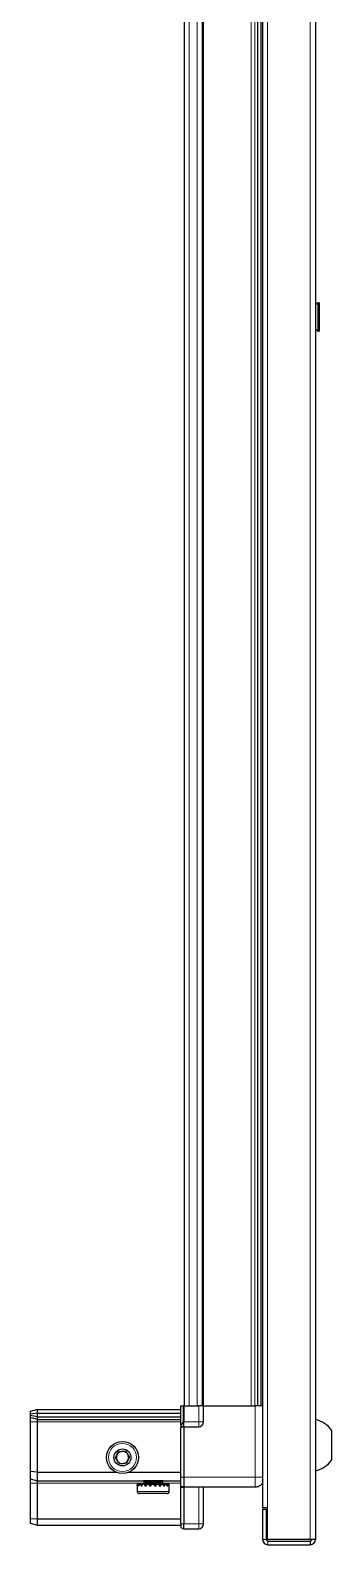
# Model space of a CAD drawing. Header units: millimetres. Extents: x 1132 to 6213, y -494 to 2180.
# Drawn here: x 4197 to 4320, y 948 to 1564 of the extents above; entities that cross this region are included whole.
import ezdxf

# ---------------------------------------------------------------- set-up
doc = ezdxf.new("R2010")
doc.units = ezdxf.units.MM

msp = doc.modelspace()

# ---------------------------------------------------------------- linework, layer by layer
at = {"color": 8, "linetype": 'Continuous', "lineweight": 18}
for p, q in [((4311.03, 1944.5), (4311.03, 949.7)), ((4293.63, 1931.6), (4293.63, 962.6)), ((4261.78, 1890.1), (4261.78, 1004.1)), ((4264.98, 1890.1), (4264.98, 1004.1)), ((4267.63, 1890.1), (4267.63, 1004.1)), ((4287.04, 1004.1), (4287.04, 1890.1)), ((4288.45, 1890.1), (4288.45, 1004.1)), ((4290.9, 1004.1), (4290.9, 1890.1)), ((4259.63, 1004.1), (4259.3, 1004.1)), ((4265.63, 1004.1), (4265.63, 997.6)), ((4288.63, 1004.1), (4288.63, 975.1)), ((4200.13, 997.6), (4197.13, 997.6)), ((4200.13, 997.6), (4258.43, 997.6)), ((4259.63, 995.4), (4258.43, 995.4)), ((4259.63, 997.6), (4259.3, 997.6)), ((4259.63, 997.6), (4265.63, 997.6)), ((4267.63, 997.6), (4265.63, 997.6)), ((4265.63, 997.6), (4265.63, 995.6)), ((4259.63, 975.1), (4258.43, 975.1)), ((4259.63, 975.1), (4288.63, 975.1)), ((4197.13, 972.6), (4200.13, 972.6)), ((4200.13, 972.6), (4243.13, 972.6)), ((4253.63, 969.2), (4240.63, 969.2)), ((4251.13, 972.6), (4258.43, 972.6)), ((4259.63, 970.9), (4258.43, 970.9)), ((4265.63, 971.1), (4265.63, 956.1)), ((4259.63, 956.1), (4258.43, 956.1)), ((4259.63, 956.1), (4265.63, 956.1)), ((4265.63, 956.1), (4267.63, 956.1)), ((4265.63, 956.1), (4265.63, 954.1)), ((4293.13, 949.7), (4291.63, 949.7)), ((4293.73, 949.1), (4293.73, 947.6))]:
    msp.add_line(p, q, dxfattribs=at)
at = {"color": 7, "linetype": 'Continuous', "lineweight": 25}
for p, q in [((4313.13, 1944.5), (4313.13, 949.7)), ((4291.53, 1931.6), (4291.53, 962.6)), ((4259.78, 1890.1), (4259.78, 1004.1)), ((4266.98, 1890.1), (4266.98, 1004.1)), ((4289.66, 1004.1), (4289.66, 1890.1)), ((4289.69, 1004.1), (4289.69, 1890.1)), ((4291.48, 1890.1), (4291.48, 1004.1)), ((4314.12, 1452.89), (4313.13, 1451.9)), ((4314.63, 1452.89), (4314.12, 1452.89)), ((4314.12, 1452.89), (4314.12, 1441.32)), ((4314.63, 1452.89), (4314.63, 1441.32)), ((4313.13, 1442.3), (4314.12, 1441.32)), ((4314.12, 1441.32), (4314.63, 1441.32)), ((4200.13, 1002.6), (4197.13, 1001.8)), ((4197.13, 1001.8), (4197.13, 1000.65)), ((4200.13, 1001.1), (4197.13, 1000.65)), ((4197.13, 1000.65), (4197.13, 1000.15)), ((4200.13, 999.6), (4197.13, 1000.15)), ((4197.13, 1000.15), (4197.13, 999.41)), ((4200.13, 998.6), (4197.13, 999.41)), ((4197.13, 999.41), (4197.13, 997.6)), ((4200.13, 1001.1), (4200.13, 1002.6)), ((4200.13, 1002.6), (4258.43, 1002.6)), ((4200.13, 999.6), (4200.13, 1001.1)), ((4200.13, 1001.1), (4258.43, 1001.1)), ((4200.13, 999.6), (4258.43, 999.6)), ((4200.13, 998.6), (4200.13, 999.6)), ((4200.13, 998.6), (4258.43, 998.6)), ((4200.13, 997.6), (4200.13, 998.6)), ((4258.43, 996.28), (4258.43, 1004.1)), ((4258.43, 1004.1), (4259.3, 1004.1)), ((4259.3, 1004.1), (4259.3, 1004.1)), ((4259.3, 1004.1), (4259.3, 997.6)), ((4259.63, 1004.1), (4259.3, 1004.1)), ((4259.63, 1004.1), (4259.63, 997.6)), ((4259.63, 1004.1), (4259.63, 1004.1)), ((4259.63, 1004.1), (4259.63, 997.6)), ((4259.63, 1004.1), (4265.63, 1004.1)), ((4267.63, 1004.1), (4265.63, 1004.1)), ((4267.63, 997.6), (4267.63, 1004.1)), ((4267.63, 1004.1), (4288.63, 1004.1)), ((4197.13, 997.6), (4197.13, 977.44)), ((4200.13, 977.1), (4200.13, 997.6)), ((4258.43, 996.28), (4258.43, 995.6)), ((4259.63, 995.6), (4258.43, 995.6)), ((4258.43, 995.4), (4258.43, 995.6)), ((4258.43, 975.1), (4258.43, 995.4)), ((4259.63, 995.6), (4259.63, 997.6)), ((4259.63, 995.6), (4259.63, 995.4)), ((4259.63, 995.6), (4265.63, 995.6)), ((4259.63, 995.4), (4259.63, 975.1)), ((4319.73, 982.1), (4319.73, 994.1)), ((4200.13, 977.1), (4197.13, 977.44)), ((4197.13, 977.44), (4197.13, 974.41)), ((4197.13, 974.41), (4200.13, 973.6)), ((4197.13, 974.41), (4197.13, 972.6)), ((4200.13, 977.1), (4232.13, 977.1)), ((4200.13, 973.6), (4200.13, 977.1)), ((4200.13, 973.6), (4258.43, 973.6)), ((4200.13, 972.6), (4200.13, 973.6)), ((4237.13, 977.1), (4258.43, 977.1)), ((4243.13, 973.6), (4243.13, 973.57)), ((4243.13, 973.57), (4243.82, 973.09)), ((4251.13, 973.57), (4243.13, 973.57)), ((4250.44, 973.09), (4251.13, 973.57)), ((4251.13, 973.57), (4251.13, 973.6)), ((4258.43, 971.1), (4258.43, 975.1)), ((4259.63, 975.1), (4259.63, 971.1)), ((4197.13, 972.6), (4197.13, 958.26)), ((4200.13, 958.1), (4200.13, 972.6)), ((4240.63, 972.1), (4240.63, 969.2)), ((4240.65, 972.1), (4240.63, 972.1)), ((4240.65, 971.6), (4240.65, 972.1)), ((4240.75, 972.1), (4240.65, 972.1)), ((4240.65, 971.6), (4240.75, 971.6)), ((4240.75, 971.6), (4240.75, 972.1)), ((4241.12, 972.1), (4240.75, 972.1)), ((4241.12, 971.6), (4241.12, 972.1)), ((4241.44, 972.1), (4241.12, 972.1)), ((4241.12, 971.6), (4241.44, 971.6)), ((4252.83, 968.4), (4241.43, 968.4)), ((4241.44, 971.6), (4241.44, 972.1)), ((4242.18, 972.1), (4241.44, 972.1)), ((4242.18, 971.6), (4242.18, 972.1)), ((4242.69, 972.1), (4242.18, 972.1)), ((4242.18, 971.6), (4242.69, 971.6)), ((4242.69, 971.6), (4242.69, 972.1)), ((4243.72, 972.1), (4242.69, 972.1)), ((4242.73, 972.2), (4242.73, 972.1)), ((4251.53, 972.2), (4242.73, 972.2)), ((4243.82, 973.09), (4243.13, 972.6)), ((4251.13, 972.6), (4243.13, 972.6)), ((4243.72, 971.6), (4243.72, 972.1)), ((4244.37, 972.1), (4243.72, 972.1)), ((4243.72, 971.6), (4244.37, 971.6)), ((4250.44, 973.09), (4243.82, 973.09)), ((4244.37, 971.6), (4244.37, 972.1)), ((4245.6, 972.1), (4244.37, 972.1)), ((4245.6, 971.6), (4245.6, 972.1)), ((4246.09, 972.1), (4245.6, 972.1)), ((4245.6, 971.6), (4246.33, 971.6)), ((4246.09, 971.6), (4246.09, 972.1)), ((4246.33, 971.6), (4246.33, 972.1)), ((4247.63, 972.1), (4246.33, 972.1)), ((4247.63, 971.6), (4247.63, 972.1)), ((4247.63, 971.6), (4248.36, 971.6)), ((4247.96, 971.6), (4247.96, 972.1)), ((4248.36, 972.1), (4247.96, 972.1)), ((4248.36, 971.6), (4248.36, 972.1)), ((4249.6, 972.1), (4248.36, 972.1)), ((4249.6, 971.6), (4249.6, 972.1)), ((4250.27, 972.1), (4249.6, 972.1)), ((4249.6, 971.6), (4250.27, 971.6)), ((4250.27, 971.6), (4250.27, 972.1)), ((4251.34, 972.1), (4250.27, 972.1)), ((4251.13, 972.6), (4250.44, 973.09)), ((4251.34, 971.6), (4251.34, 972.1)), ((4251.88, 972.1), (4251.34, 972.1)), ((4251.34, 971.6), (4251.88, 971.6)), ((4251.53, 972.1), (4251.53, 972.2)), ((4251.88, 971.6), (4251.88, 972.1)), ((4252.67, 972.1), (4251.88, 972.1)), ((4252.67, 971.6), (4252.67, 972.1)), ((4253.02, 972.1), (4252.67, 972.1)), ((4252.67, 971.6), (4253.02, 971.6)), ((4253.02, 971.6), (4253.02, 972.1)), ((4253.45, 972.1), (4253.02, 972.1)), ((4253.45, 971.6), (4253.45, 972.1)), ((4253.58, 972.1), (4253.45, 972.1)), ((4253.45, 971.6), (4253.58, 971.6)), ((4253.58, 971.6), (4253.58, 972.1)), ((4253.63, 972.1), (4253.58, 972.1)), ((4253.63, 969.2), (4253.63, 972.1)), ((4259.63, 971.1), (4258.43, 971.1)), ((4258.43, 970.9), (4258.43, 971.1)), ((4258.43, 956.1), (4258.43, 970.9)), ((4259.63, 971.1), (4259.63, 970.9)), ((4259.63, 971.1), (4288.63, 971.1)), ((4259.63, 970.9), (4259.63, 956.1)), ((4259.63, 970.9), (4259.63, 956.1)), ((4267.63, 956.1), (4267.63, 971.1)), ((4293.63, 962.6), (4291.53, 962.6)), ((4291.63, 962.1), (4293.13, 962.1)), ((4291.63, 962.1), (4291.63, 949.7)), ((4293.13, 962.1), (4293.13, 949.7)), ((4293.63, 949.7), (4293.63, 962.6)), ((4197.13, 958.26), (4200.13, 958.1)), ((4197.13, 958.26), (4197.13, 956.41)), ((4197.13, 956.41), (4200.13, 955.6)), ((4200.13, 958.1), (4258.43, 958.1)), ((4200.13, 955.6), (4200.13, 958.1)), ((4200.13, 955.6), (4258.43, 955.6)), ((4258.43, 956.1), (4258.43, 954.6)), ((4259.63, 954.1), (4259.63, 956.1)), ((4258.43, 954.6), (4259.3, 954.1)), ((4259.63, 954.1), (4259.3, 954.1)), ((4259.63, 954.1), (4265.63, 954.1)), ((4311.03, 949.7), (4293.63, 949.7)), ((4293.73, 949.1), (4311.03, 949.1)), ((4313.13, 949.7), (4311.03, 949.7)), ((4311.03, 949.1), (4311.03, 947.6)), ((4293.73, 947.6), (4311.03, 947.6))]:
    msp.add_line(p, q, dxfattribs=at)
for radius in [6.5, 3.46]:
    msp.add_circle((4234.63, 983.1), radius, dxfattribs=at)
at = {"color": 8, "linetype": 'Continuous', "lineweight": 18}
msp.add_circle((4234.63, 983.1), 5.7, dxfattribs=at)
at = {"color": 7, "linetype": 'Continuous', "lineweight": 25}
for centre, radius, start, end in [((4310.11, 987.08), 11.91, 36.1266, 75.29965), ((4265.63, 997.6), 2, 270, 0), ((4234.63, 983.1), 2.5, 155.91157, 215.91157), ((4234.63, 983.1), 2.5, 95.91157, 155.91157), ((4234.63, 983.1), 2.5, 215.91157, 275.91157), ((4234.63, 983.1), 2.5, 35.91157, 95.91157), ((4234.63, 983.1), 2.5, 275.91157, 335.91157), ((4234.63, 983.1), 2.5, 335.91157, 35.91157), ((4310.11, 989.13), 11.91, 284.70035, 323.8734), ((4241.43, 969.2), 0.8, 180, 270), ((4242.73, 972.6), 0.4, 270, 360), ((4251.53, 972.6), 0.4, 180, 270), ((4252.83, 969.2), 0.8, 270, 0), ((4265.63, 956.1), 2, 270, 0), ((4293.73, 949.7), 2.1, 180, 270), ((4293.73, 949.7), 0.6, 180, 270), ((4311.03, 949.7), 2.1, 270, 0), ((4311.03, 949.7), 0.6, 270, 0)]:
    msp.add_arc(centre, radius, start, end, dxfattribs=at)
msp.add_ellipse((4255.83, 997.6), major_axis=(3.46, 0), ratio=0.57735, start_param=5.560451, end_param=6.283185, dxfattribs=at)
for points, knots in [([(4291.48, 1004.1), (4291.45, 1004.1), (4291.23, 1004.1), (4290.51, 1004.1), (4289.54, 1004.1), (4288.89, 1004.1), (4288.63, 1004.1)], [0, 0, 0, 0, 0.071707, 0.420979, 0.770251, 1, 1, 1, 1]), ([(4231.76, 982.81), (4231.97, 983.28), (4232.37, 984.16), (4232.76, 985.03), (4232.94, 985.44)], [0, 0, 0, 0, 0.534686, 1, 1, 1, 1]), ([(4233.45, 980.47), (4233.15, 980.89), (4232.59, 981.67), (4232.02, 982.45), (4231.76, 982.81)], [0, 0, 0, 0, 0.5346859, 1, 1, 1, 1]), ([(4232.94, 985.44), (4233.28, 985.48), (4234.1, 985.56), (4235.09, 985.67), (4235.69, 985.73), (4235.81, 985.74)], [0, 0, 0, 0, 0.362901, 0.866875, 1, 1, 1, 1]), ([(4236.33, 980.77), (4236.2, 980.75), (4235.61, 980.69), (4234.62, 980.59), (4233.8, 980.5), (4233.45, 980.47)], [0, 0, 0, 0, 0.133125, 0.637099, 1, 1, 1, 1]), ([(4235.81, 985.74), (4236.11, 985.32), (4236.68, 984.54), (4237.24, 983.76), (4237.5, 983.4)], [0, 0, 0, 0, 0.534686, 1, 1, 1, 1]), ([(4237.5, 983.4), (4237.29, 982.93), (4236.9, 982.05), (4236.51, 981.17), (4236.33, 980.77)], [0, 0, 0, 0, 0.534686, 1, 1, 1, 1]), ([(4288.63, 971.1), (4289.07, 971.15), (4289.75, 971.22), (4290.56, 971.66), (4291.12, 972.1), (4291.4, 972.47), (4291.53, 972.65)], [0, 0, 0, 0, 0.384298, 0.591173, 0.802437, 1, 1, 1, 1])]:
    msp.add_open_spline(points, degree=3, knots=knots, dxfattribs=at)
at = {"color": 8, "linetype": 'Continuous', "lineweight": 18}
msp.add_open_spline([(4288.63, 975.1), (4289.07, 975.1), (4289.75, 975.1), (4290.56, 975.1), (4291.12, 975.1), (4291.4, 975.1), (4291.53, 975.1)], degree=3, knots=[0, 0, 0, 0, 0.384298, 0.591173, 0.802437, 1, 1, 1, 1], dxfattribs=at)
msp.add_open_spline([(4288.63, 975.1), (4288.63, 974.58), (4288.63, 973.53), (4288.63, 972.21), (4288.63, 971.28), (4288.63, 971.16), (4288.63, 971.1)], degree=3, dxfattribs=at)

doc.saveas('drawing.dxf')
